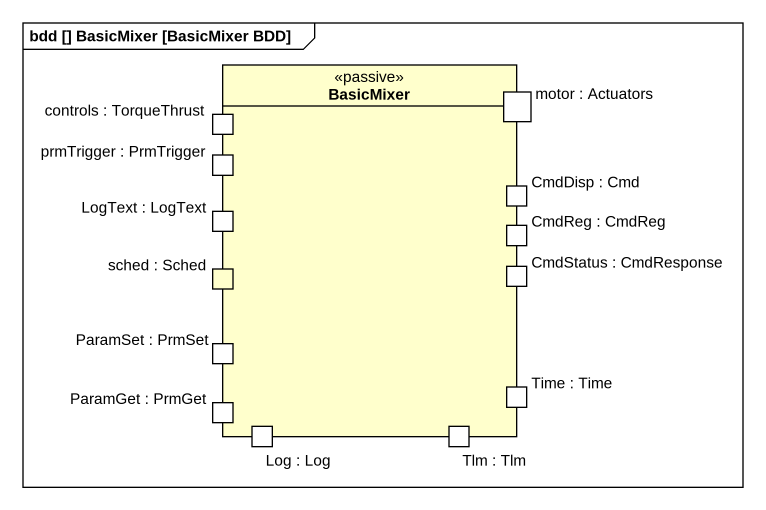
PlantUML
@startuml
mainframe bdd [] BasicMixer [BasicMixer BDD]
rectangle BasicMixer <<passive>> {
  port "controls : TorqueThrust" as controls_TorqueThrust
  port "motor : Actuators" as motor_Actuators
  port "prmTrigger : PrmTrigger" as prmTrigger_PrmTrigger
  port "CmdDisp : Cmd" as CmdDisp_Cmd
  port "LogText : LogText" as LogText_LogText
  port "sched : Sched" as sched_Sched #FFFFCC
  port "CmdReg : CmdReg" as CmdReg_CmdReg
  port "CmdStatus : CmdResponse" as CmdStatus_CmdResponse
  port "ParamSet : PrmSet" as ParamSet_PrmSet
  port "Time : Time" as Time_Time
  port "ParamGet : PrmGet" as ParamGet_PrmGet
  port "Log : Log" as Log_Log
  port "Tlm : Tlm" as Tlm_Tlm
}
@enduml
